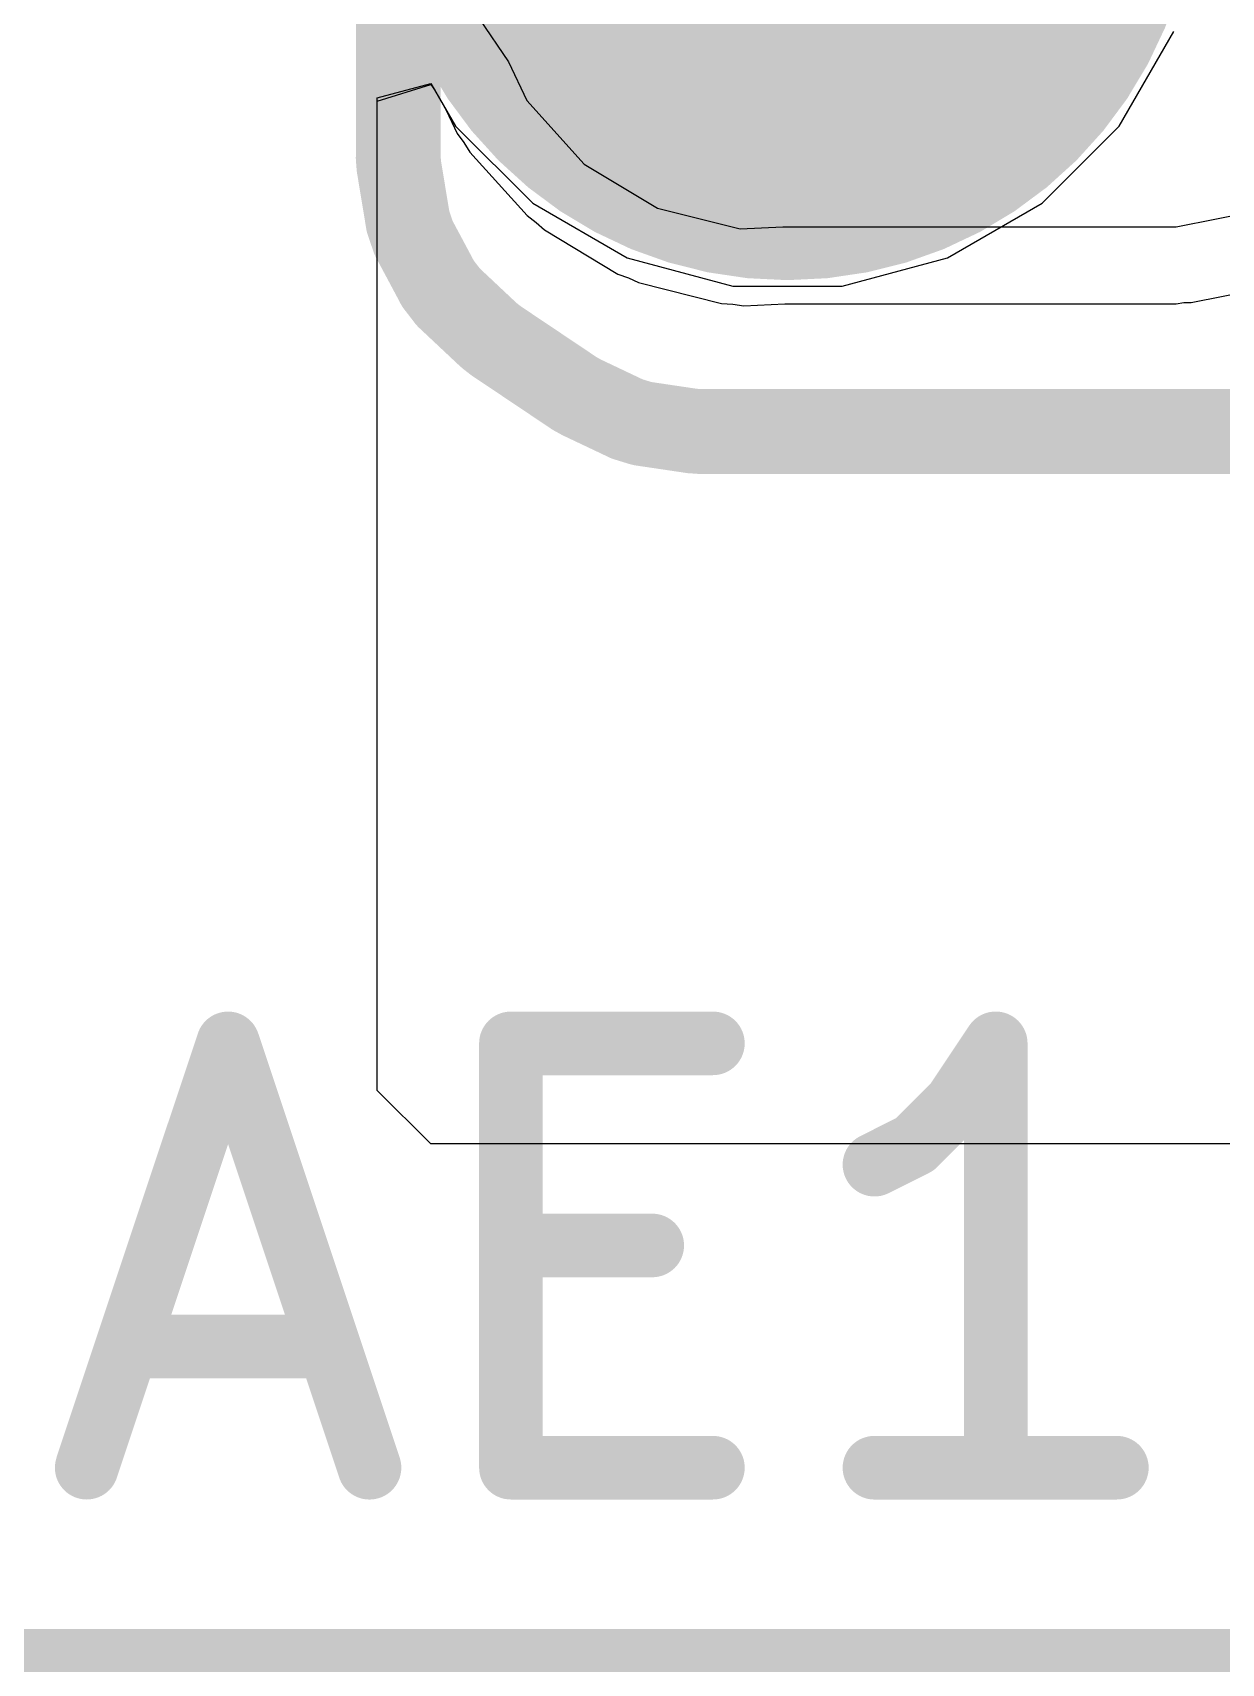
# Model space of a CAD drawing. Header units: inches. Extents: x 0 to 12.4, y -0.6 to 2.2.
# Drawn here: x 1.7109 to 1.8213, y -0.4313 to -0.28 of the extents above; entities that cross this region are included whole.
import ezdxf

# ---------------------------------------------------------------- set-up
doc = ezdxf.new("R2010")
doc.units = ezdxf.units.IN
doc.header["$MEASUREMENT"] = 0
for name, color, linetype in [('Board_Outline', 216, 'Continuous'), ('Bottom Layer', 5, 'Continuous'), ('Bottom Solder', 6, 'Continuous'), ('Dimension', 6, 'Continuous'), ('Mechanical 4', 56, 'Continuous'), ('Multi-Layer', 9, 'Continuous'), ('Pad Holes', 156, 'Continuous'), ('Top Layer', 1, 'Continuous'), ('Top Overlay', 2, 'Continuous'), ('Top Solder', 216, 'Continuous')]:
    doc.layers.add(name, color=color, linetype=linetype)

# ---------------------------------------------------------------- blocks, each defined once
blk = doc.blocks.new('TP_0_9___8')
at = {"layer": 'Bottom Layer'}
h = blk.add_hatch(color=5, dxfattribs=at)
edge = h.paths.add_edge_path()
edge.add_arc((0, 0), 0.0315, 0, 360)
at = {"layer": 'Bottom Solder'}
h = blk.add_hatch(color=6, dxfattribs=at)
edge = h.paths.add_edge_path()
edge.add_arc((0, 0), 0.0355, 0, 360)
at = {"layer": 'Multi-Layer'}
h = blk.add_hatch(color=9, dxfattribs=at)
edge = h.paths.add_edge_path()
edge.add_arc((0, 0), 0.0315, 0, 360)
at = {"layer": 'Pad Holes'}
h = blk.add_hatch(color=7, dxfattribs=at)
edge = h.paths.add_edge_path()
edge.add_arc((0, 0), 0.01772, 0, 360)
at = {"layer": 'Top Layer'}
h = blk.add_hatch(color=1, dxfattribs=at)
edge = h.paths.add_edge_path()
edge.add_arc((0, 0), 0.0315, 0, 360)
at = {"layer": 'Top Solder'}
h = blk.add_hatch(color=216, dxfattribs=at)
edge = h.paths.add_edge_path()
edge.add_arc((0, 0), 0.0355, 0, 360)
at = {"layer": 'Top Overlay'}
for points in [[(0.03543, 0, 0.005, 0.005, 1), (-0.03543, 0, 0.005, 0.005, 1)], [(-0.03668, 0, 0.0025, 0.0025, 1), (-0.03418, 0, 0.0025, 0.0025, 1)], [(0.03418, 0, 0.0025, 0.0025, 1), (0.03668, 0, 0.0025, 0.0025, 1)]]:
    blk.add_lwpolyline(points, format="xyseb", close=True, dxfattribs=at)

msp = doc.modelspace()

# ---------------------------------------------------------------- linework, layer by layer
at = {"layer": 'Board_Outline'}
msp.add_lwpolyline([(1.69291, -0.43307, 0.01, 0.01, 0), (2.55906, -0.43307, 0.01, 0.01, 0)], format="xyseb", dxfattribs=at)
at = {"layer": 'Bottom Layer'}
for p, q in [((1.8118, -0.28864), (1.81687, -0.27986)), ((1.74291, -0.28602), (1.74791, -0.28468)), ((1.74791, -0.28468), (1.7502, -0.28864)), ((1.74291, -0.37811), (1.74291, -0.28602)), ((1.7502, -0.28864), (1.75736, -0.2958)), ((1.80464, -0.2958), (1.8118, -0.28864)), ((1.75736, -0.2958), (1.76614, -0.30087)), ((1.79586, -0.30087), (1.80464, -0.2958)), ((1.76614, -0.30087), (1.77593, -0.3035)), ((1.78607, -0.3035), (1.79586, -0.30087)), ((1.77593, -0.3035), (1.78607, -0.3035)), ((1.74791, -0.38307), (1.74291, -0.37811)), ((2.50906, -0.38307), (1.74791, -0.38307))]:
    msp.add_line(p, q, dxfattribs=at)
at = {"layer": 'Dimension'}
for points in [[(1.74488, -0.29157, 0.00787, 0.00787, 0), (1.74488, -0.27474, 0.00787, 0.00787, 0)], [(1.74488, -0.29157, 0.00787, 0.00787, 0), (1.74494, -0.29236, 0.00787, 0.00787, 0)], [(1.74494, -0.29236, 0.00787, 0.00787, 0), (1.74579, -0.2975, 0.00787, 0.00787, 0)], [(1.74579, -0.2975, 0.00787, 0.00787, 0), (1.7463, -0.299, 0.00787, 0.00787, 0)], [(1.7463, -0.299, 0.00787, 0.00787, 0), (1.74816, -0.30248, 0.00787, 0.00787, 0)], [(1.74816, -0.30248, 0.00787, 0.00787, 0), (1.74856, -0.30324, 0.00787, 0.00787, 0)], [(1.74856, -0.30324, 0.00787, 0.00787, 0), (1.74953, -0.3045, 0.00787, 0.00787, 0)], [(1.74953, -0.3045, 0.00787, 0.00787, 0), (1.75332, -0.30806, 0.00787, 0.00787, 0)], [(1.75332, -0.30806, 0.00787, 0.00787, 0), (1.75395, -0.30855, 0.00787, 0.00787, 0)], [(1.75395, -0.30855, 0.00787, 0.00787, 0), (1.76126, -0.31345, 0.00787, 0.00787, 0)], [(1.76126, -0.31345, 0.00787, 0.00787, 0), (1.76189, -0.3138, 0.00787, 0.00787, 0)], [(1.76189, -0.3138, 0.00787, 0.00787, 0), (1.76613, -0.31581, 0.00787, 0.00787, 0)], [(1.76613, -0.31581, 0.00787, 0.00787, 0), (1.7675, -0.31623, 0.00787, 0.00787, 0)], [(1.7675, -0.31623, 0.00787, 0.00787, 0), (1.77215, -0.31692, 0.00787, 0.00787, 0)], [(1.77215, -0.31692, 0.00787, 0.00787, 0), (1.77287, -0.31697, 0.00787, 0.00787, 0)], [(1.77287, -0.31697, 0.00787, 0.00787, 0), (1.83448, -0.31697, 0.00787, 0.00787, 0)]]:
    msp.add_lwpolyline(points, format="xyseb", dxfattribs=at)
for points in [[(1.74291, -0.29157, 0.00394, 0.00394, 1), (1.74684, -0.29157, 0.00394, 0.00394, 1)], [(1.74291, -0.29157, 0.00394, 0.00394, 1), (1.74684, -0.29157, 0.00394, 0.00394, 1)], [(1.74297, -0.29236, 0.00394, 0.00394, 1), (1.74691, -0.29236, 0.00394, 0.00394, 1)], [(1.74297, -0.29236, 0.00394, 0.00394, 1), (1.74691, -0.29236, 0.00394, 0.00394, 1)], [(1.74382, -0.2975, 0.00394, 0.00394, 1), (1.74776, -0.2975, 0.00394, 0.00394, 1)], [(1.74382, -0.2975, 0.00394, 0.00394, 1), (1.74776, -0.2975, 0.00394, 0.00394, 1)], [(1.74433, -0.299, 0.00394, 0.00394, 1), (1.74827, -0.299, 0.00394, 0.00394, 1)], [(1.74433, -0.299, 0.00394, 0.00394, 1), (1.74827, -0.299, 0.00394, 0.00394, 1)], [(1.74619, -0.30248, 0.00394, 0.00394, 1), (1.75013, -0.30248, 0.00394, 0.00394, 1)], [(1.74619, -0.30248, 0.00394, 0.00394, 1), (1.75013, -0.30248, 0.00394, 0.00394, 1)], [(1.74659, -0.30324, 0.00394, 0.00394, 1), (1.75053, -0.30324, 0.00394, 0.00394, 1)], [(1.74659, -0.30324, 0.00394, 0.00394, 1), (1.75053, -0.30324, 0.00394, 0.00394, 1)], [(1.74756, -0.3045, 0.00394, 0.00394, 1), (1.7515, -0.3045, 0.00394, 0.00394, 1)], [(1.74756, -0.3045, 0.00394, 0.00394, 1), (1.7515, -0.3045, 0.00394, 0.00394, 1)], [(1.75136, -0.30806, 0.00394, 0.00394, 1), (1.75529, -0.30806, 0.00394, 0.00394, 1)], [(1.75136, -0.30806, 0.00394, 0.00394, 1), (1.75529, -0.30806, 0.00394, 0.00394, 1)], [(1.75198, -0.30855, 0.00394, 0.00394, 1), (1.75592, -0.30855, 0.00394, 0.00394, 1)], [(1.75198, -0.30855, 0.00394, 0.00394, 1), (1.75592, -0.30855, 0.00394, 0.00394, 1)], [(1.75929, -0.31345, 0.00394, 0.00394, 1), (1.76323, -0.31345, 0.00394, 0.00394, 1)], [(1.75929, -0.31345, 0.00394, 0.00394, 1), (1.76323, -0.31345, 0.00394, 0.00394, 1)], [(1.75992, -0.3138, 0.00394, 0.00394, 1), (1.76386, -0.3138, 0.00394, 0.00394, 1)], [(1.75992, -0.3138, 0.00394, 0.00394, 1), (1.76386, -0.3138, 0.00394, 0.00394, 1)], [(1.76416, -0.31581, 0.00394, 0.00394, 1), (1.7681, -0.31581, 0.00394, 0.00394, 1)], [(1.76416, -0.31581, 0.00394, 0.00394, 1), (1.7681, -0.31581, 0.00394, 0.00394, 1)], [(1.76554, -0.31623, 0.00394, 0.00394, 1), (1.76947, -0.31623, 0.00394, 0.00394, 1)], [(1.76554, -0.31623, 0.00394, 0.00394, 1), (1.76947, -0.31623, 0.00394, 0.00394, 1)], [(1.77018, -0.31692, 0.00394, 0.00394, 1), (1.77412, -0.31692, 0.00394, 0.00394, 1)], [(1.77018, -0.31692, 0.00394, 0.00394, 1), (1.77412, -0.31692, 0.00394, 0.00394, 1)], [(1.7709, -0.31697, 0.00394, 0.00394, 1), (1.77484, -0.31697, 0.00394, 0.00394, 1)], [(1.7709, -0.31697, 0.00394, 0.00394, 1), (1.77484, -0.31697, 0.00394, 0.00394, 1)]]:
    msp.add_lwpolyline(points, format="xyseb", close=True, dxfattribs=at)
at = {"layer": 'Mechanical 4'}
for points in [[(1.71596, -0.41311, 0.00591, 0.00591, 0), (1.72909, -0.37374, 0.00591, 0.00591, 0)], [(1.72909, -0.37374, 0.00591, 0.00591, 0), (1.74221, -0.41311, 0.00591, 0.00591, 0)], [(1.75533, -0.37374, 0.00591, 0.00591, 0), (1.77408, -0.37374, 0.00591, 0.00591, 0)], [(1.75533, -0.41311, 0.00591, 0.00591, 0), (1.75533, -0.37374, 0.00591, 0.00591, 0)], [(1.79658, -0.37936, 0.00591, 0.00591, 0), (1.80033, -0.37374, 0.00591, 0.00591, 0)], [(1.80033, -0.41311, 0.00591, 0.00591, 0), (1.80033, -0.37374, 0.00591, 0.00591, 0)], [(1.79283, -0.38311, 0.00591, 0.00591, 0), (1.79658, -0.37936, 0.00591, 0.00591, 0)], [(1.78908, -0.38499, 0.00591, 0.00591, 0), (1.79283, -0.38311, 0.00591, 0.00591, 0)], [(1.75533, -0.39249, 0.00591, 0.00591, 0), (1.76846, -0.39249, 0.00591, 0.00591, 0)], [(1.71971, -0.40186, 0.00591, 0.00591, 0), (1.73846, -0.40186, 0.00591, 0.00591, 0)], [(1.75533, -0.41311, 0.00591, 0.00591, 0), (1.77408, -0.41311, 0.00591, 0.00591, 0)], [(1.78908, -0.41311, 0.00591, 0.00591, 0), (1.81158, -0.41311, 0.00591, 0.00591, 0)]]:
    msp.add_lwpolyline(points, format="xyseb", dxfattribs=at)
for points in [[(1.72761, -0.37374, 0.00295, 0.00295, 1), (1.73056, -0.37374, 0.00295, 0.00295, 1)], [(1.72761, -0.37374, 0.00295, 0.00295, 1), (1.73056, -0.37374, 0.00295, 0.00295, 1)], [(1.75386, -0.37374, 0.00295, 0.00295, 1), (1.75681, -0.37374, 0.00295, 0.00295, 1)], [(1.75386, -0.37374, 0.00295, 0.00295, 1), (1.75681, -0.37374, 0.00295, 0.00295, 1)], [(1.77261, -0.37374, 0.00295, 0.00295, 1), (1.77556, -0.37374, 0.00295, 0.00295, 1)], [(1.79885, -0.37374, 0.00295, 0.00295, 1), (1.80181, -0.37374, 0.00295, 0.00295, 1)], [(1.79885, -0.37374, 0.00295, 0.00295, 1), (1.80181, -0.37374, 0.00295, 0.00295, 1)], [(1.7951, -0.37936, 0.00295, 0.00295, 1), (1.79806, -0.37936, 0.00295, 0.00295, 1)], [(1.7951, -0.37936, 0.00295, 0.00295, 1), (1.79806, -0.37936, 0.00295, 0.00295, 1)], [(1.79135, -0.38311, 0.00295, 0.00295, 1), (1.79431, -0.38311, 0.00295, 0.00295, 1)], [(1.79135, -0.38311, 0.00295, 0.00295, 1), (1.79431, -0.38311, 0.00295, 0.00295, 1)], [(1.7876, -0.38499, 0.00295, 0.00295, 1), (1.79056, -0.38499, 0.00295, 0.00295, 1)], [(1.75386, -0.39249, 0.00295, 0.00295, 1), (1.75681, -0.39249, 0.00295, 0.00295, 1)], [(1.76698, -0.39249, 0.00295, 0.00295, 1), (1.76993, -0.39249, 0.00295, 0.00295, 1)], [(1.71824, -0.40186, 0.00295, 0.00295, 1), (1.72119, -0.40186, 0.00295, 0.00295, 1)], [(1.73699, -0.40186, 0.00295, 0.00295, 1), (1.73994, -0.40186, 0.00295, 0.00295, 1)], [(1.71449, -0.41311, 0.00295, 0.00295, 1), (1.71744, -0.41311, 0.00295, 0.00295, 1)], [(1.74073, -0.41311, 0.00295, 0.00295, 1), (1.74369, -0.41311, 0.00295, 0.00295, 1)], [(1.75386, -0.41311, 0.00295, 0.00295, 1), (1.75681, -0.41311, 0.00295, 0.00295, 1)], [(1.75386, -0.41311, 0.00295, 0.00295, 1), (1.75681, -0.41311, 0.00295, 0.00295, 1)], [(1.77261, -0.41311, 0.00295, 0.00295, 1), (1.77556, -0.41311, 0.00295, 0.00295, 1)], [(1.7876, -0.41311, 0.00295, 0.00295, 1), (1.79056, -0.41311, 0.00295, 0.00295, 1)], [(1.79885, -0.41311, 0.00295, 0.00295, 1), (1.80181, -0.41311, 0.00295, 0.00295, 1)], [(1.8101, -0.41311, 0.00295, 0.00295, 1), (1.81305, -0.41311, 0.00295, 0.00295, 1)]]:
    msp.add_lwpolyline(points, format="xyseb", close=True, dxfattribs=at)
at = {"layer": 'Top Layer'}
for p, q in [((1.75242, -0.27872), (1.75512, -0.28268)), ((1.75512, -0.28268), (1.75681, -0.28627)), ((1.74291, -0.28632), (1.74791, -0.28478)), ((1.74791, -0.28478), (1.74827, -0.2853)), ((1.74827, -0.2853), (1.74934, -0.28716)), ((1.74291, -0.37811), (1.74291, -0.28632)), ((1.74934, -0.28716), (1.75036, -0.28931)), ((1.75681, -0.28627), (1.76213, -0.29216)), ((1.75036, -0.28931), (1.75098, -0.29016)), ((1.75098, -0.29016), (1.75152, -0.29106)), ((1.75152, -0.29106), (1.75684, -0.29694)), ((1.76213, -0.29216), (1.76893, -0.29624)), ((1.76893, -0.29624), (1.77662, -0.29818)), ((1.81709, -0.29799), (1.82499, -0.29642)), ((1.75684, -0.29694), (1.75768, -0.29757)), ((1.75768, -0.29757), (1.75845, -0.29827)), ((1.77662, -0.29818), (1.78058, -0.29799)), ((1.78058, -0.29799), (1.78058, -0.29799)), ((1.78058, -0.29799), (1.81305, -0.29799)), ((1.81305, -0.29799), (1.81709, -0.29799)), ((1.75845, -0.29827), (1.76525, -0.30236)), ((1.76525, -0.30236), (1.76624, -0.30271)), ((1.76624, -0.30271), (1.76718, -0.30316)), ((1.76718, -0.30316), (1.77488, -0.3051)), ((1.81848, -0.30499), (1.82639, -0.30342)), ((1.77488, -0.3051), (1.77592, -0.30515)), ((1.77592, -0.30515), (1.77696, -0.30531)), ((1.77696, -0.30531), (1.78075, -0.30513)), ((1.78075, -0.30513), (1.81305, -0.30513)), ((1.81305, -0.30513), (1.81709, -0.30513)), ((1.81709, -0.30513), (1.81778, -0.30499)), ((1.81778, -0.30499), (1.81848, -0.30499)), ((1.74791, -0.38307), (1.74291, -0.37811)), ((2.50906, -0.38307), (1.74791, -0.38307))]:
    msp.add_line(p, q, dxfattribs=at)

# ---------------------------------------------------------------- block references
msp.add_blockref('TP_0_9___8', (1.781, -0.265))

doc.saveas('drawing.dxf')
